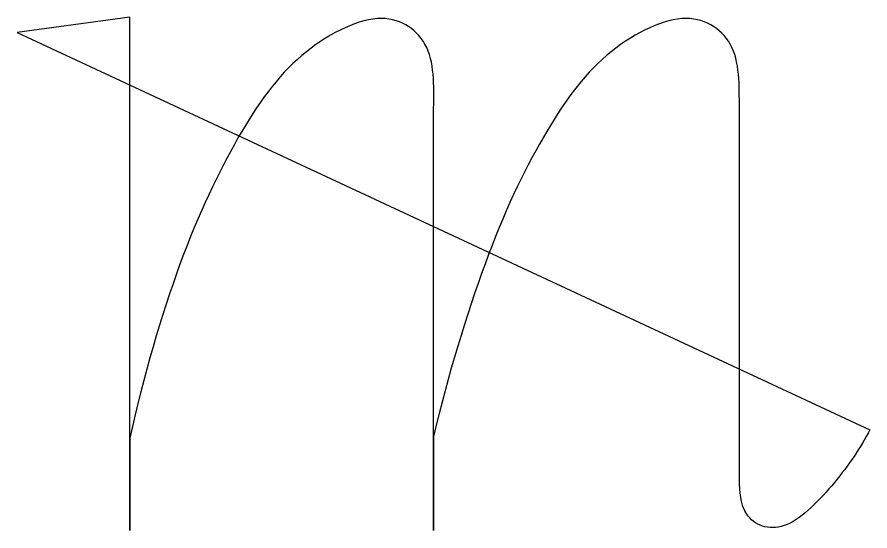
# Model space of a CAD drawing. Header units: centimetres. Extents: x -10 to 10, y -7.2 to 7.2.
# Drawn here: x -6.8461 to -6.5438, y 5.8581 to 6.0403 of the extents above; entities that cross this region are included whole.
import ezdxf

# ---------------------------------------------------------------- set-up
doc = ezdxf.new("R2010")
doc.units = ezdxf.units.CM
doc.header["$MEASUREMENT"] = 0
doc.layers.add('Layer 1', color=7, linetype='Continuous')

msp = doc.modelspace()

# ---------------------------------------------------------------- linework, layer by layer
at = {"layer": 'Layer 1', "color": 7}
for points, knots in [([(-6.84613, 6.03476), (-6.84613, 6.03476), (-6.80612, 6.04029), (-6.80612, 6.04029), (-6.80612, 6.04029), (-6.80612, 6.04029), (-6.80612, 5.85818), (-6.80612, 5.85818), (-6.80612, 5.85818), (-6.80612, 5.85818), (-6.80612, 5.89096), (-6.80612, 5.89096), (-6.80612, 5.89096), (-6.80136, 5.91305), (-6.79488, 5.93459), (-6.78839, 5.95269), (-6.78839, 5.95269), (-6.78172, 5.97079), (-6.77468, 5.98526), (-6.76781, 5.99746), (-6.76781, 5.99746), (-6.76077, 6.00947), (-6.75389, 6.01937), (-6.74514, 6.02662), (-6.74514, 6.02662), (-6.73657, 6.03405), (-6.72646, 6.039), (-6.71847, 6.03977), (-6.71847, 6.03977), (-6.71066, 6.04014), (-6.70495, 6.03654), (-6.70151, 6.03062), (-6.70151, 6.03062), (-6.6981, 6.02453), (-6.69828, 6.01596), (-6.69847, 6.00795), (-6.69847, 6.00795), (-6.69847, 6.00795), (-6.69847, 5.85822), (-6.69847, 5.85822), (-6.69847, 5.85822), (-6.69847, 5.85822), (-6.69847, 5.89156), (-6.69847, 5.89156), (-6.69847, 5.89156), (-6.69334, 5.91328), (-6.68685, 5.93479), (-6.68019, 5.95271), (-6.68019, 5.95271), (-6.67371, 5.97081), (-6.66667, 5.98528), (-6.65961, 5.99748), (-6.65961, 5.99748), (-6.65276, 6.00949), (-6.64569, 6.01939), (-6.63712, 6.02664), (-6.63712, 6.02664), (-6.62855, 6.03407), (-6.61826, 6.03902), (-6.61045, 6.03979), (-6.61045, 6.03979), (-6.60264, 6.04016), (-6.59672, 6.03656), (-6.5933, 6.03064), (-6.5933, 6.03064), (-6.58986, 6.02455), (-6.59007, 6.01598), (-6.59007, 6.00797), (-6.59007, 6.00797), (-6.59007, 6.00797), (-6.59007, 5.87938), (-6.59007, 5.87938), (-6.59007, 5.87938), (-6.59007, 5.87366), (-6.59007, 5.86721), (-6.58703, 5.8634), (-6.58703, 5.8634), (-6.5838, 5.8594), (-6.57883, 5.85806), (-6.57311, 5.86036), (-6.57311, 5.86036), (-6.56758, 5.86282), (-6.56149, 5.86912), (-6.55634, 5.87523), (-6.55634, 5.87523), (-6.55121, 5.88153), (-6.54719, 5.8874), (-6.54377, 5.89391), (-6.54377, 5.89391), (-6.54377, 5.89391), (-6.84613, 6.03476), (-6.84613, 6.03476)], [0, 0, 0, 0, 0.041667, 0.041667, 0.041667, 0.041667, 0.083333, 0.083333, 0.083333, 0.083333, 0.125, 0.125, 0.125, 0.125, 0.166667, 0.166667, 0.166667, 0.166667, 0.208333, 0.208333, 0.208333, 0.208333, 0.25, 0.25, 0.25, 0.25, 0.291667, 0.291667, 0.291667, 0.291667, 0.333333, 0.333333, 0.333333, 0.333333, 0.375, 0.375, 0.375, 0.375, 0.416667, 0.416667, 0.416667, 0.416667, 0.458333, 0.458333, 0.458333, 0.458333, 0.5, 0.5, 0.5, 0.5, 0.541667, 0.541667, 0.541667, 0.541667, 0.583333, 0.583333, 0.583333, 0.583333, 0.625, 0.625, 0.625, 0.625, 0.666667, 0.666667, 0.666667, 0.666667, 0.708333, 0.708333, 0.708333, 0.708333, 0.75, 0.75, 0.75, 0.75, 0.791667, 0.791667, 0.791667, 0.791667, 0.833333, 0.833333, 0.833333, 0.833333, 0.875, 0.875, 0.875, 0.875, 0.916667, 0.916667, 0.916667, 0.916667, 1, 1, 1, 1]), ([(-6.84613, 6.03476), (-6.84613, 6.03476), (-6.84613, 6.03476), (-6.84613, 6.03476), (-6.84613, 6.03476), (-6.84613, 6.03476), (-6.84613, 6.03476), (-6.84613, 6.03476)], [0, 0, 0, 0, 0.333333, 0.333333, 0.333333, 0.333333, 1, 1, 1, 1])]:
    msp.add_open_spline(points, degree=3, knots=knots, dxfattribs=at)
at = {"layer": 'Layer 1', "lineweight": 0}
for points, knots in [([(-6.84613, 6.03476), (-6.84613, 6.03476), (-6.80612, 6.04029), (-6.80612, 6.04029), (-6.80612, 6.04029), (-6.80612, 6.04029), (-6.80612, 5.85818), (-6.80612, 5.85818), (-6.80612, 5.85818), (-6.80612, 5.85818), (-6.80612, 5.89096), (-6.80612, 5.89096), (-6.80612, 5.89096), (-6.80136, 5.91305), (-6.79488, 5.93459), (-6.78839, 5.95269), (-6.78839, 5.95269), (-6.78172, 5.97079), (-6.77468, 5.98526), (-6.76781, 5.99746), (-6.76781, 5.99746), (-6.76077, 6.00947), (-6.75389, 6.01937), (-6.74514, 6.02662), (-6.74514, 6.02662), (-6.73657, 6.03405), (-6.72646, 6.039), (-6.71847, 6.03977), (-6.71847, 6.03977), (-6.71066, 6.04014), (-6.70495, 6.03654), (-6.70151, 6.03062), (-6.70151, 6.03062), (-6.6981, 6.02453), (-6.69828, 6.01596), (-6.69847, 6.00795), (-6.69847, 6.00795), (-6.69847, 6.00795), (-6.69847, 5.85822), (-6.69847, 5.85822), (-6.69847, 5.85822), (-6.69847, 5.85822), (-6.69847, 5.89156), (-6.69847, 5.89156), (-6.69847, 5.89156), (-6.69334, 5.91328), (-6.68685, 5.93479), (-6.68019, 5.95271), (-6.68019, 5.95271), (-6.67371, 5.97081), (-6.66667, 5.98528), (-6.65961, 5.99748), (-6.65961, 5.99748), (-6.65276, 6.00949), (-6.64569, 6.01939), (-6.63712, 6.02664), (-6.63712, 6.02664), (-6.62855, 6.03407), (-6.61826, 6.03902), (-6.61045, 6.03979), (-6.61045, 6.03979), (-6.60264, 6.04016), (-6.59672, 6.03656), (-6.5933, 6.03064), (-6.5933, 6.03064), (-6.58986, 6.02455), (-6.59007, 6.01598), (-6.59007, 6.00797), (-6.59007, 6.00797), (-6.59007, 6.00797), (-6.59007, 5.87938), (-6.59007, 5.87938), (-6.59007, 5.87938), (-6.59007, 5.87366), (-6.59007, 5.86721), (-6.58703, 5.8634), (-6.58703, 5.8634), (-6.5838, 5.8594), (-6.57883, 5.85806), (-6.57311, 5.86036), (-6.57311, 5.86036), (-6.56758, 5.86282), (-6.56149, 5.86912), (-6.55634, 5.87523), (-6.55634, 5.87523), (-6.55121, 5.88153), (-6.54719, 5.8874), (-6.54377, 5.89391)], [0, 0, 0, 0, 0.043478, 0.043478, 0.043478, 0.043478, 0.086957, 0.086957, 0.086957, 0.086957, 0.130435, 0.130435, 0.130435, 0.130435, 0.173913, 0.173913, 0.173913, 0.173913, 0.217391, 0.217391, 0.217391, 0.217391, 0.26087, 0.26087, 0.26087, 0.26087, 0.304348, 0.304348, 0.304348, 0.304348, 0.347826, 0.347826, 0.347826, 0.347826, 0.391304, 0.391304, 0.391304, 0.391304, 0.434783, 0.434783, 0.434783, 0.434783, 0.478261, 0.478261, 0.478261, 0.478261, 0.521739, 0.521739, 0.521739, 0.521739, 0.565217, 0.565217, 0.565217, 0.565217, 0.608696, 0.608696, 0.608696, 0.608696, 0.652174, 0.652174, 0.652174, 0.652174, 0.695652, 0.695652, 0.695652, 0.695652, 0.73913, 0.73913, 0.73913, 0.73913, 0.782609, 0.782609, 0.782609, 0.782609, 0.826087, 0.826087, 0.826087, 0.826087, 0.869565, 0.869565, 0.869565, 0.869565, 0.913043, 0.913043, 0.913043, 0.913043, 1, 1, 1, 1]), ([(-6.84613, 6.03476), (-6.84613, 6.03476), (-6.84613, 6.03476), (-6.84613, 6.03476), (-6.84613, 6.03476), (-6.84613, 6.03476), (-6.84613, 6.03476), (-6.84613, 6.03476)], [0, 0, 0, 0, 0.333333, 0.333333, 0.333333, 0.333333, 1, 1, 1, 1])]:
    msp.add_open_spline(points, degree=3, knots=knots, dxfattribs=at)

doc.saveas('drawing.dxf')
